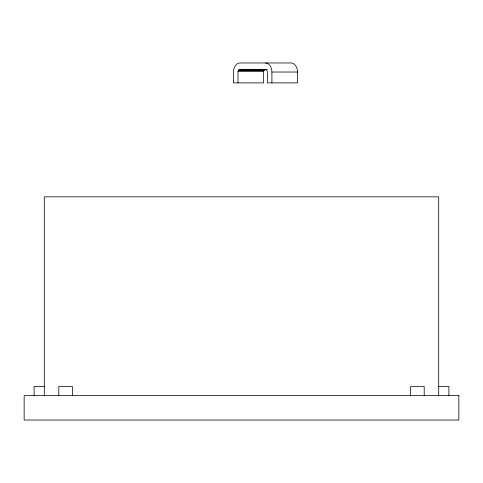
<?xml version="1.0" encoding="UTF-8"?>
<svg xmlns="http://www.w3.org/2000/svg" width="483" height="483" viewBox="0 0 483 483"><rect width="100%" height="100%" fill="white"/><g stroke="black" fill="none" stroke-linecap="round" stroke-linejoin="round"><path stroke-width="0.72" d="M237.962 82.895L238.028 71.321L239.387 69.401L267.22 69.401M265.004 69.401L263.646 71.321L263.579 82.895L233.482 82.895L233.482 72.027A9.056 6.406 -90 0 1 239.882 62.971L291.116 62.971A9.056 6.406 -90 0 1 297.516 72.027L297.516 82.895L267.419 82.895L267.353 71.321L265.994 69.401M238.922 69.673L264.539 69.673M238.524 70.107L264.141 70.107M238.222 70.669L263.833 70.669M238.028 71.321L263.646 71.321M265.499 62.971A9.056 6.406 -90 0 1 271.905 72.027L297.516 72.027M44.303 386.521L34.112 386.521L34.112 395.577M438.697 386.521L448.888 386.521L448.888 395.577M438.697 395.577L438.697 196.841L44.303 196.841L44.303 395.577M424.207 395.577L424.207 386.521L410.622 386.521L410.622 395.577M271.905 72.027L271.905 82.895M72.378 395.577L72.378 386.521L58.793 386.521L58.793 395.577M458.85 395.577L24.15 395.577L24.15 420.029L458.85 420.029L458.85 395.577"/></g></svg>
